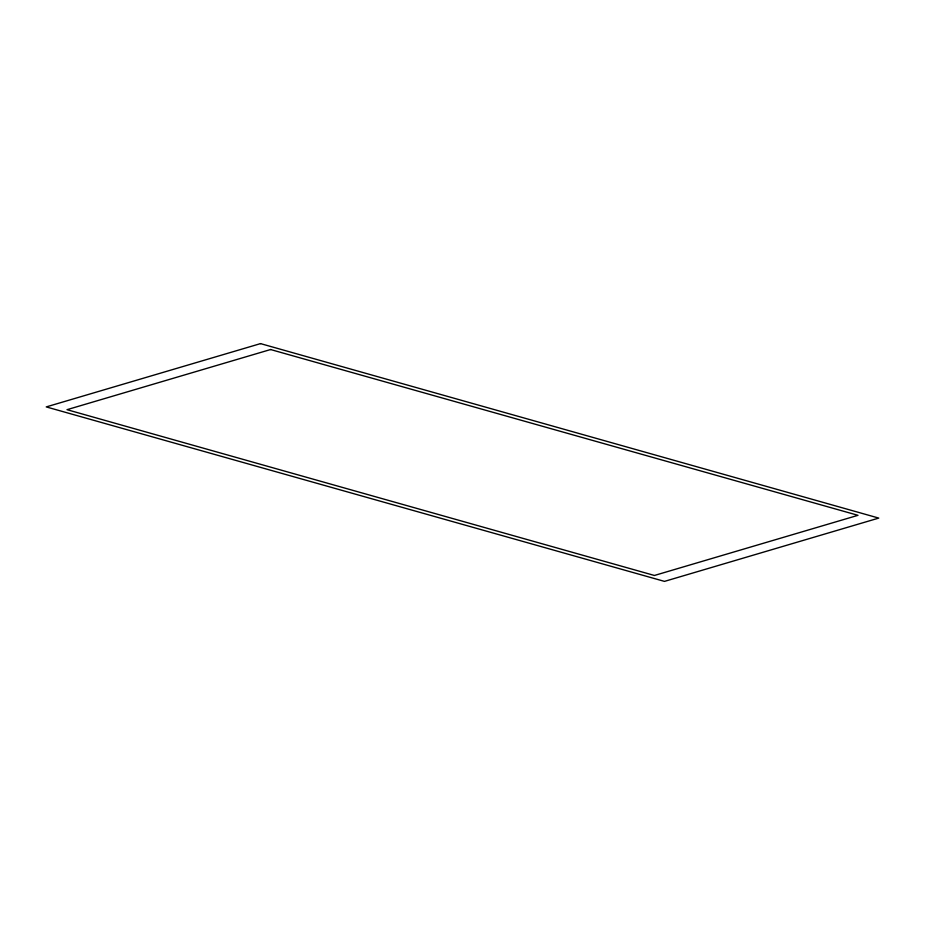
<?xml version="1.0" encoding="UTF-8"?>
<svg xmlns="http://www.w3.org/2000/svg" width="925" height="925" viewBox="0 0 925 925"><rect width="100%" height="100%" fill="white"/><g stroke="black" fill="none" stroke-linecap="round" stroke-linejoin="round"><path stroke-width="1.39" d="M260.515 343.614L46.25 406.908L664.485 581.386L878.75 518.092L260.515 343.614M270.586 349.534L67.005 409.683L654.414 575.466L857.995 515.317L270.586 349.534"/></g></svg>
